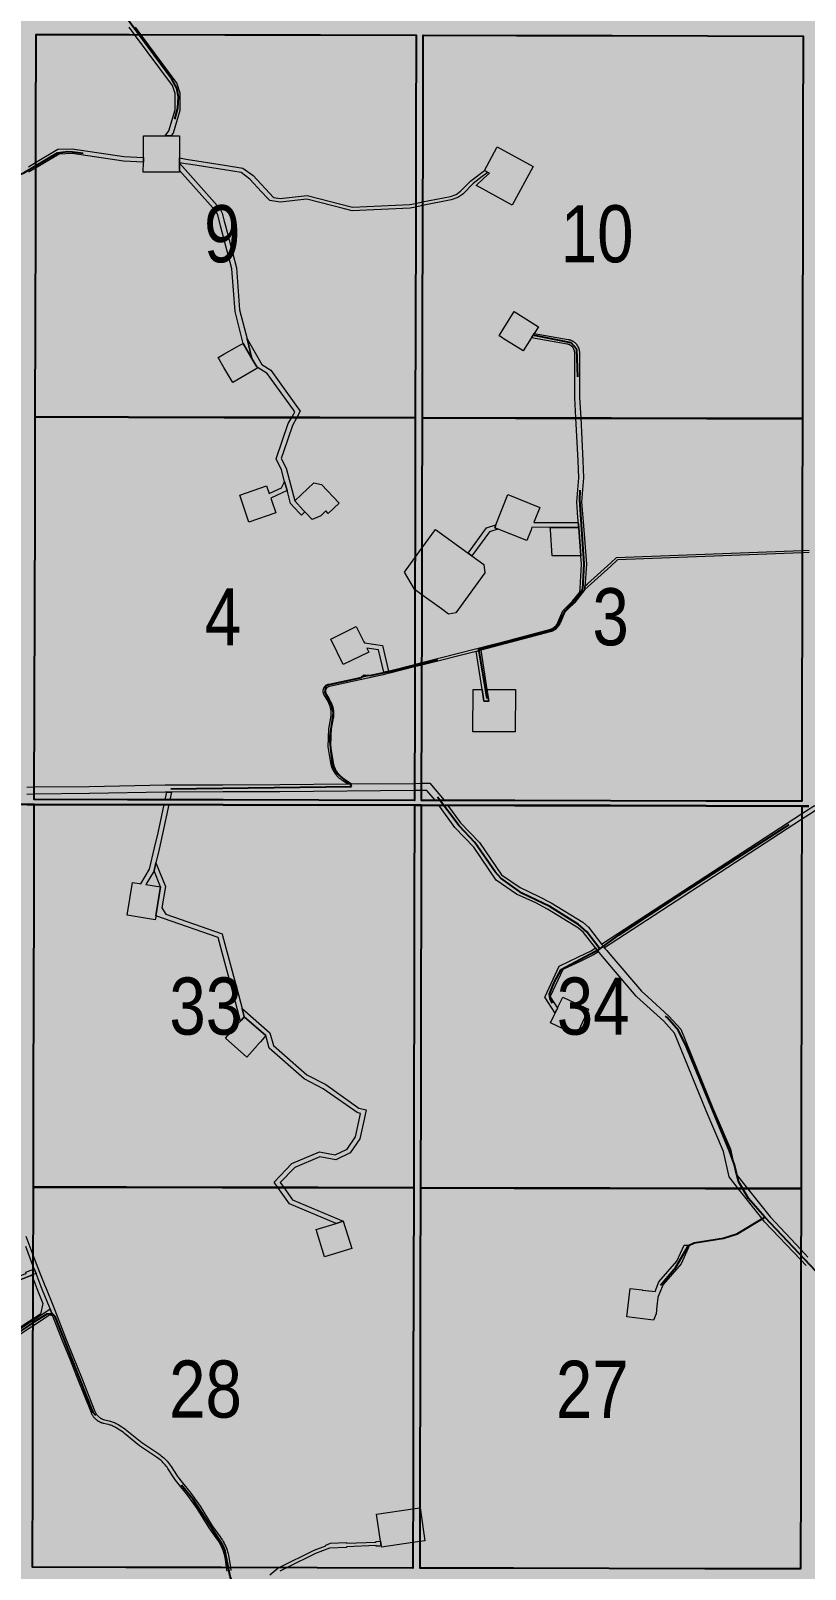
# Model space of a CAD drawing. Extents: x 351064 to 358960, y 6048061 to 6054858.
# Drawn here: x 352544 to 352652.5, y 6050649.5 to 6050865.1 of the extents above; entities that cross this region are included whole.
import ezdxf
from ezdxf.enums import TextEntityAlignment as Align

# ---------------------------------------------------------------- set-up
doc = ezdxf.new("R2010")
doc.units = 0
doc.header["$LTSCALE"] = 5
doc.linetypes.add('DASHED2', pattern=[9.525, 6.35, -3.175])
doc.layers.add('AS-ROUTEMAP', color=35, linetype='Continuous', lineweight=0)
doc.layers.add('RoadSeg', color=57, linetype='DASHED2')
doc.layers.add('Townships', color=57, linetype='Continuous')
doc.layers.add('ROUTE-MAP-BACKGROUND-H', color=7, linetype='Continuous', true_color=0xf0ebff)
doc.layers.add('Sections', color=7, linetype='Continuous', true_color=0xa75418)
doc.styles.add('120', font='ARIALN.TTF', dxfattribs={"height": 13})

msp = doc.modelspace()

# ---------------------------------------------------------------- hatches: boundary and pattern name
at = {"layer": 'ROUTE-MAP-BACKGROUND-H'}
h = msp.add_hatch(color=256, dxfattribs=at)
h.dxf.hatch_style = 1
h.paths.add_polyline_path([(352109.337, 6051083.716), (353736.796, 6051083.637), (353740.383, 6050432.833), (352105.91, 6050432.833)])

# ---------------------------------------------------------------- linework, layer by layer
at = {"layer": 'AS-ROUTEMAP', "flags": 128}
for points in [[(352558.605, 6050865.614), (352559.351, 6050864.607), (352564.433, 6050857.748), (352564.873, 6050856.436), (352564.883, 6050853.936), (352563.922, 6050850.783), (352563.624, 6050850.375), (352563.53, 6050850.376), (352563.53, 6050850.376), (352562.802, 6050850.376), (352563.317, 6050851.084), (352564.216, 6050854.034), (352564.207, 6050856.326), (352563.835, 6050857.436), (352558.524, 6050864.609), (352557.778, 6050865.616)], [(352543.645, 6050846.059), (352544.652, 6050846.658), (352547.76, 6050848.505), (352549.788, 6050848.567), (352549.788, 6050848.567), (352557.026, 6050847.519), (352559.752, 6050847.357), (352559.751, 6050847.157), (352559.75, 6050846.689), (352556.958, 6050846.856), (352549.75, 6050847.899), (352547.952, 6050847.844), (352544.65, 6050845.881), (352543.643, 6050845.283)], [(352653.077, 6050792.008), (352652.071, 6050791.969), (352626.222, 6050790.962), (352625.263, 6050790.096), (352621.613, 6050786.803), (352621.645, 6050787.276), (352622.001, 6050787.595), (352625.264, 6050790.548), (352626.083, 6050791.29), (352652.072, 6050792.303), (352653.077, 6050792.342)], [(352543.43, 6050759.128), (352544.435, 6050759.139), (352552.134, 6050759.223), (352562.801, 6050759.424), (352570.912, 6050759.453), (352578.889, 6050759.482), (352588.363, 6050759.566), (352588.946, 6050759.571), (352597.723, 6050759.648), (352598.728, 6050759.657), (352599.893, 6050759.667), (352601.914, 6050757.273), (352600.672, 6050757.275), (352599.505, 6050758.648), (352598.726, 6050758.641), (352597.721, 6050758.632), (352578.884, 6050758.466), (352570.909, 6050758.445), (352563.708, 6050758.425), (352563.024, 6050758.412), (352562.82, 6050758.408), (352552.183, 6050758.209), (352552.15, 6050758.209), (352544.433, 6050758.112), (352543.427, 6050758.099)], [(352652.65, 6050692.061), (352651.902, 6050692.851), (352646.828, 6050698.21), (352646.44, 6050698.703), (352643.142, 6050702.89), (352641.881, 6050704.492), (352641.066, 6050708.073), (352638.642, 6050713.734), (352634.201, 6050724.63), (352632.7, 6050726.315), (352628.936, 6050729.733), (352628.837, 6050729.824), (352625.156, 6050734.151), (352623.648, 6050735.924), (352623.539, 6050736.052), (352623.333, 6050736.315), (352623.124, 6050736.581), (352621.423, 6050738.751), (352620.752, 6050739.345), (352616.423, 6050742.015), (352614.759, 6050742.881), (352612.072, 6050744.137), (352609.202, 6050746.1), (352606.059, 6050750.698), (352603.428, 6050753.467), (352601.148, 6050756.604), (352601.992, 6050756.602), (352602.405, 6050756.601), (352604.21, 6050754.119), (352606.851, 6050751.338), (352609.933, 6050746.83), (352612.561, 6050745.031), (352615.19, 6050743.805), (352616.904, 6050742.914), (352621.337, 6050740.182), (352622.141, 6050739.472), (352623.974, 6050737.13), (352624.18, 6050736.867), (352624.387, 6050736.604), (352624.49, 6050736.472), (352624.708, 6050736.217), (352625.159, 6050735.69), (352629.576, 6050730.525), (352630.451, 6050729.73), (352633.423, 6050727.031), (352635.075, 6050725.175), (352639.579, 6050714.126), (352642.036, 6050708.389), (352642.821, 6050704.94), (352644.437, 6050702.887), (352647.598, 6050698.875), (352651.904, 6050694.326), (352652.908, 6050693.265)], [(352571.498, 6050649.258), (352571.426, 6050649.752), (352571.263, 6050650.858), (352571.223, 6050651.095), (352571.175, 6050651.33), (352571.118, 6050651.564), (352571.053, 6050651.795), (352570.98, 6050652.024), (352570.898, 6050652.25), (352570.808, 6050652.473), (352570.709, 6050652.692), (352570.677, 6050652.758), (352570.603, 6050652.908), (352570.489, 6050653.12), (352570.368, 6050653.327), (352570.102, 6050653.728), (352568.963, 6050655.316), (352567.273, 6050658.032), (352565.998, 6050659.851), (352564.447, 6050661.757), (352564.276, 6050661.974), (352563.959, 6050662.427), (352563.181, 6050663.63), (352563.066, 6050663.801), (352562.945, 6050663.968), (352562.817, 6050664.13), (352562.684, 6050664.287), (352562.545, 6050664.439), (352562.401, 6050664.585), (352562.251, 6050664.727), (352562.096, 6050664.862), (352561.936, 6050664.992), (352561.603, 6050665.234), (352559.23, 6050666.822), (352557.112, 6050668.547), (352556.906, 6050668.707), (352556.473, 6050669), (352555.929, 6050669.334), (352555.814, 6050669.402), (352555.698, 6050669.465), (352555.578, 6050669.524), (352555.457, 6050669.579), (352555.334, 6050669.63), (352555.209, 6050669.676), (352555.083, 6050669.718), (352554.848, 6050669.782), (352554.826, 6050669.788), (352554.181, 6050669.939), (352554.12, 6050669.954), (352554.097, 6050669.96), (352554.06, 6050669.971), (352554.013, 6050669.985), (352553.99, 6050669.992), (352553.931, 6050670.012), (352553.912, 6050670.019), (352553.849, 6050670.042), (352553.807, 6050670.059), (352553.769, 6050670.075), (352553.739, 6050670.088), (352553.69, 6050670.111), (352553.613, 6050670.149), (352553.536, 6050670.191), (352553.462, 6050670.235), (352553.388, 6050670.282), (352553.317, 6050670.331), (352553.247, 6050670.383), (352553.18, 6050670.437), (352553.114, 6050670.494), (352553.05, 6050670.553), (352552.989, 6050670.614), (352552.929, 6050670.677), (352552.872, 6050670.743), (352552.818, 6050670.81), (352552.766, 6050670.879), (352552.716, 6050670.95), (352552.669, 6050671.023), (352552.624, 6050671.098), (352552.582, 6050671.174), (352552.543, 6050671.251), (352552.474, 6050671.41), (352550.542, 6050676.274), (352549.438, 6050679.054), (352548.44, 6050681.504), (352546.991, 6050685.204), (352546.688, 6050685.992), (352546.626, 6050686.152), (352546.589, 6050686.247), (352545.634, 6050688.637), (352545.449, 6050689.101), (352544.704, 6050690.965), (352544.466, 6050691.588), (352544.275, 6050692.092), (352543.275, 6050694.717)], [(352543.279, 6050696.207), (352544.278, 6050693.582), (352545.201, 6050691.158), (352545.946, 6050689.294), (352546.131, 6050688.83), (352547.087, 6050686.439), (352548.936, 6050681.702), (352549.933, 6050679.253), (352551.116, 6050676.273), (352552.969, 6050671.607), (352552.995, 6050671.545), (352553.024, 6050671.483), (352553.054, 6050671.423), (352553.087, 6050671.363), (352553.122, 6050671.305), (352553.159, 6050671.248), (352553.197, 6050671.193), (352553.238, 6050671.138), (352553.281, 6050671.086), (352553.325, 6050671.035), (352553.372, 6050670.985), (352553.42, 6050670.938), (352553.469, 6050670.891), (352553.521, 6050670.847), (352553.574, 6050670.805), (352553.628, 6050670.764), (352553.684, 6050670.726), (352553.741, 6050670.689), (352553.799, 6050670.655), (352553.859, 6050670.623), (352553.919, 6050670.592), (352553.981, 6050670.564), (352554.044, 6050670.539), (352554.107, 6050670.515), (352554.172, 6050670.494), (352554.302, 6050670.458), (352554.948, 6050670.307), (352555.095, 6050670.27), (352555.241, 6050670.227), (352555.386, 6050670.18), (352555.528, 6050670.127), (352555.669, 6050670.069), (352555.807, 6050670.006), (352555.944, 6050669.938), (352556.208, 6050669.789), (352556.752, 6050669.455), (352556.992, 6050669.3), (352557.106, 6050669.215), (352557.449, 6050668.96), (352559.547, 6050667.251), (352561.899, 6050665.677), (352562.085, 6050665.548), (352562.265, 6050665.412), (352562.44, 6050665.27), (352562.61, 6050665.121), (352562.774, 6050664.967), (352562.932, 6050664.806), (352563.085, 6050664.639), (352563.231, 6050664.467), (352563.37, 6050664.29), (352563.629, 6050663.92), (352564.407, 6050662.717), (352564.551, 6050662.504), (352564.628, 6050662.401), (352564.861, 6050662.093), (352566.424, 6050660.173), (352567.718, 6050658.326), (352569.406, 6050655.613), (352570.536, 6050654.038), (352570.679, 6050653.824), (352570.823, 6050653.605), (352570.954, 6050653.381), (352571.078, 6050653.152), (352571.192, 6050652.919), (352571.298, 6050652.682), (352571.396, 6050652.441), (352571.484, 6050652.197), (352571.564, 6050651.949), (352571.634, 6050651.699), (352571.696, 6050651.447), (352571.79, 6050650.936), (352571.965, 6050649.751), (352572.026, 6050649.336)], [(352577.467, 6050648.733), (352578.598, 6050649.644), (352578.782, 6050649.736), (352583.692, 6050652.183), (352585.343, 6050652.809), (352585.314, 6050652.887), (352585.987, 6050653.142), (352588.205, 6050653.234), (352588.209, 6050653.151), (352592.363, 6050653.322), (352592.36, 6050653.406), (352592.992, 6050653.432), (352592.992, 6050653.432), (352593.087, 6050652.769), (352592.907, 6050652.761), (352592.387, 6050652.74), (352592.384, 6050652.823), (352588.229, 6050652.651), (352588.233, 6050652.568), (352585.859, 6050652.47), (352583.893, 6050651.725), (352579.897, 6050649.733), (352578.869, 6050649.221)]]:
    msp.add_lwpolyline(points, dxfattribs=at)
for points in [[(352564.813, 6050845.549), (352564.812, 6050845.304), (352559.747, 6050845.318), (352559.75, 6050846.689), (352559.751, 6050847.157), (352559.752, 6050847.357), (352559.752, 6050847.659), (352559.753, 6050847.85), (352559.753, 6050847.926), (352559.758, 6050850.383), (352562.802, 6050850.376), (352563.53, 6050850.376), (352563.624, 6050850.375), (352563.83, 6050850.376), (352563.906, 6050850.375), (352564.572, 6050850.373), (352564.586, 6050850.373), (352564.823, 6050850.372), (352564.818, 6050847.839), (352564.817, 6050847.483), (352564.817, 6050847.289), (352564.816, 6050846.916), (352564.816, 6050846.808), (352564.815, 6050846.65), (352564.815, 6050846.615), (352564.815, 6050846.55), (352564.815, 6050846.416), (352564.814, 6050846.195), (352564.814, 6050846.149), (352564.814, 6050845.945), (352564.814, 6050845.799), (352564.813, 6050845.695), (352564.813, 6050845.549)], [(352614.402, 6050846.12), (352611.466, 6050840.7), (352606.856, 6050843.198), (352606.389, 6050843.451), (352607.497, 6050844.443), (352608.287, 6050845.151), (352608.051, 6050845.279), (352607.976, 6050845.32), (352607.568, 6050845.54), (352609.316, 6050848.763), (352609.363, 6050848.85), (352614.402, 6050846.12)], [(352574.285, 6050821.937), (352574.977, 6050819.198), (352573.745, 6050821.313), (352572.887, 6050824.651), (352572.598, 6050825.775), (352572.153, 6050831.773), (352571.087, 6050835.843), (352570.583, 6050837.772), (352570.179, 6050839.316), (352569.911, 6050839.816), (352564.813, 6050845.549), (352564.813, 6050845.695), (352564.814, 6050845.799), (352564.814, 6050845.945), (352564.814, 6050846.149), (352564.814, 6050846.195), (352564.815, 6050846.416), (352564.815, 6050846.55), (352565.23, 6050846.084), (352570.462, 6050840.2), (352570.804, 6050839.56), (352571.094, 6050838.452), (352571.272, 6050837.771), (352572.813, 6050831.884), (352573.249, 6050826.003), (352574.285, 6050821.937)], [(352577.99, 6050841.756), (352578.944, 6050841.604), (352582.705, 6050842.026), (352589.065, 6050840.381), (352597.106, 6050840.763), (352597.895, 6050840.924), (352598.901, 6050841.127), (352602.781, 6050841.914), (352603.582, 6050842.194), (352604.223, 6050842.63), (352605.633, 6050844.074), (352607.568, 6050845.54), (352607.976, 6050845.32), (352608.051, 6050845.279), (352607.26, 6050844.679), (352605.965, 6050843.698), (352604.569, 6050842.269), (352604.545, 6050842.246), (352604.532, 6050842.235), (352603.809, 6050841.743), (352602.914, 6050841.43), (352598.9, 6050840.617), (352597.894, 6050840.413), (352597.167, 6050840.266), (352589.013, 6050839.878), (352587.926, 6050840.159), (352582.669, 6050841.519), (352578.932, 6050841.1), (352577.475, 6050841.333), (352577.209, 6050841.617), (352576.325, 6050842.567), (352574.686, 6050844.326), (352573.449, 6050845.25), (352571.11, 6050845.619), (352566.413, 6050846.362), (352565.656, 6050846.482), (352564.815, 6050846.615), (352564.815, 6050846.65), (352564.816, 6050846.808), (352564.816, 6050846.916), (352564.817, 6050847.204), (352564.817, 6050847.289), (352565.741, 6050847.143), (352571.112, 6050846.294), (352573.716, 6050845.882), (352575.133, 6050844.824), (352577.99, 6050841.756)], [(352614.102, 6050822.018), (352612.996, 6050820.251), (352610.207, 6050821.996), (352610.074, 6050822.08), (352609.632, 6050822.356), (352609.606, 6050822.373), (352609.672, 6050822.479), (352611.728, 6050825.762), (352615.117, 6050823.641), (352614.532, 6050822.705), (352614.282, 6050822.305), (352614.15, 6050822.095), (352614.102, 6050822.018)], [(352582.393, 6050797.708), (352581.908, 6050797.251), (352581.612, 6050797.565), (352580.367, 6050798.889), (352579.98, 6050800.347), (352579.893, 6050800.673), (352579.548, 6050801.971), (352579.121, 6050803.582), (352578.359, 6050805.11), (352580.053, 6050810.098), (352580.543, 6050810.94), (352580.83, 6050811.433), (352580.996, 6050811.702), (352580.774, 6050812.009), (352577.121, 6050817.07), (352575.682, 6050817.987), (352575.67, 6050818.007), (352574.977, 6050819.198), (352574.285, 6050821.937), (352576.369, 6050818.356), (352577.612, 6050817.577), (352581.135, 6050812.666), (352581.748, 6050811.822), (352581.266, 6050810.938), (352580.654, 6050809.818), (352579.401, 6050806.111), (352579.08, 6050805.16), (352579.747, 6050803.819), (352580.968, 6050799.223), (352582.17, 6050797.944), (352582.393, 6050797.708)], [(352588.946, 6050759.571), (352588.363, 6050759.566), (352587.563, 6050760.113), (352587.459, 6050760.187), (352587.357, 6050760.265), (352587.258, 6050760.346), (352587.163, 6050760.431), (352587.07, 6050760.519), (352586.98, 6050760.61), (352586.893, 6050760.704), (352586.81, 6050760.801), (352586.731, 6050760.901), (352586.655, 6050761.004), (352586.582, 6050761.109), (352586.513, 6050761.217), (352586.448, 6050761.327), (352586.387, 6050761.439), (352586.33, 6050761.554), (352586.277, 6050761.67), (352586.228, 6050761.788), (352586.183, 6050761.908), (352586.143, 6050762.029), (352586.106, 6050762.152), (352586.074, 6050762.275), (352586.023, 6050762.526), (352585.649, 6050764.769), (352585.756, 6050767.309), (352586.033, 6050768.822), (352586.052, 6050768.938), (352586.067, 6050769.054), (352586.078, 6050769.171), (352586.084, 6050769.288), (352586.086, 6050769.405), (352586.084, 6050769.522), (352586.078, 6050769.639), (352586.067, 6050769.756), (352586.053, 6050769.872), (352586.034, 6050769.988), (352586.01, 6050770.102), (352585.983, 6050770.216), (352585.952, 6050770.329), (352585.917, 6050770.441), (352585.877, 6050770.551), (352585.834, 6050770.66), (352585.735, 6050770.873), (352585.501, 6050771.335), (352585.083, 6050772.076), (352585.066, 6050772.108), (352585.05, 6050772.14), (352585.036, 6050772.172), (352585.023, 6050772.205), (352585.011, 6050772.239), (352585, 6050772.273), (352584.99, 6050772.307), (352584.981, 6050772.342), (352584.974, 6050772.377), (352584.968, 6050772.412), (352584.963, 6050772.447), (352584.96, 6050772.482), (352584.957, 6050772.518), (352584.956, 6050772.553), (352584.957, 6050772.589), (352584.958, 6050772.625), (352584.961, 6050772.66), (352584.965, 6050772.696), (352584.97, 6050772.731), (352584.976, 6050772.766), (352584.984, 6050772.801), (352584.993, 6050772.835), (352585.003, 6050772.869), (352585.013, 6050772.9), (352585.026, 6050772.936), (352585.04, 6050772.969), (352585.055, 6050773.002), (352585.071, 6050773.034), (352585.087, 6050773.065), (352585.106, 6050773.096), (352585.125, 6050773.126), (352585.145, 6050773.155), (352585.166, 6050773.184), (352585.188, 6050773.212), (352585.21, 6050773.237), (352585.236, 6050773.265), (352585.257, 6050773.286), (352585.285, 6050773.313), (352585.311, 6050773.337), (352585.339, 6050773.36), (352585.367, 6050773.381), (352585.397, 6050773.402), (352585.426, 6050773.422), (352585.457, 6050773.44), (352585.488, 6050773.458), (352585.52, 6050773.474), (352585.552, 6050773.49), (352585.585, 6050773.504), (352585.618, 6050773.517), (352585.652, 6050773.529), (352585.686, 6050773.539), (352585.756, 6050773.557), (352593.305, 6050775.19), (352593.445, 6050775.225), (352593.923, 6050775.345), (352594.094, 6050775.389), (352594.246, 6050775.427), (352597.758, 6050776.321), (352598.764, 6050776.577), (352611.246, 6050779.755), (352616.693, 6050781.198), (352616.752, 6050781.215), (352616.81, 6050781.234), (352616.868, 6050781.255), (352616.925, 6050781.278), (352616.982, 6050781.303), (352617.037, 6050781.33), (352617.091, 6050781.358), (352617.145, 6050781.389), (352617.197, 6050781.422), (352617.248, 6050781.456), (352617.298, 6050781.492), (352617.346, 6050781.53), (352617.394, 6050781.569), (352617.439, 6050781.61), (352617.484, 6050781.653), (352617.527, 6050781.697), (352617.568, 6050781.743), (352617.607, 6050781.79), (352617.645, 6050781.839), (352617.682, 6050781.888), (352617.716, 6050781.939), (352617.749, 6050781.991), (352617.78, 6050782.045), (352617.808, 6050782.099), (352617.861, 6050782.211), (352618.548, 6050783.829), (352618.769, 6050784.047), (352619.915, 6050785.179), (352620.923, 6050786.463), (352620.959, 6050787.005), (352621.186, 6050790.382), (352621.083, 6050791.529), (352620.771, 6050795.516), (352620.719, 6050796.182), (352620.707, 6050796.352), (352620.694, 6050796.518), (352620.67, 6050796.852), (352620.504, 6050799.1), (352620.796, 6050802.473), (352620.688, 6050804.84), (352620.383, 6050810.854), (352620.239, 6050813.687), (352620.212, 6050819.983), (352620.211, 6050820.028), (352620.208, 6050820.072), (352620.204, 6050820.117), (352620.198, 6050820.162), (352620.191, 6050820.206), (352620.182, 6050820.25), (352620.171, 6050820.293), (352620.159, 6050820.337), (352620.146, 6050820.379), (352620.131, 6050820.421), (352620.114, 6050820.463), (352620.096, 6050820.504), (352620.076, 6050820.545), (352620.055, 6050820.584), (352620.033, 6050820.623), (352620.009, 6050820.661), (352619.984, 6050820.698), (352619.958, 6050820.735), (352619.93, 6050820.77), (352619.901, 6050820.804), (352619.871, 6050820.837), (352619.84, 6050820.869), (352619.807, 6050820.9), (352619.774, 6050820.93), (352619.739, 6050820.959), (352619.704, 6050820.986), (352619.667, 6050821.012), (352619.63, 6050821.037), (352619.592, 6050821.06), (352619.553, 6050821.082), (352619.513, 6050821.103), (352619.472, 6050821.122), (352619.431, 6050821.14), (352619.389, 6050821.156), (352619.347, 6050821.171), (352619.304, 6050821.184), (352619.261, 6050821.196), (352619.173, 6050821.214), (352614.15, 6050822.095), (352614.282, 6050822.305), (352614.532, 6050822.705), (352619.288, 6050821.871), (352619.355, 6050821.858), (352619.422, 6050821.842), (352619.489, 6050821.824), (352619.554, 6050821.804), (352619.619, 6050821.782), (352619.683, 6050821.757), (352619.746, 6050821.73), (352619.808, 6050821.7), (352619.869, 6050821.669), (352619.929, 6050821.635), (352619.988, 6050821.599), (352620.045, 6050821.562), (352620.101, 6050821.522), (352620.155, 6050821.48), (352620.208, 6050821.436), (352620.259, 6050821.39), (352620.309, 6050821.343), (352620.357, 6050821.294), (352620.403, 6050821.243), (352620.447, 6050821.19), (352620.49, 6050821.136), (352620.53, 6050821.081), (352620.568, 6050821.024), (352620.605, 6050820.966), (352620.639, 6050820.906), (352620.671, 6050820.846), (352620.701, 6050820.784), (352620.729, 6050820.721), (352620.754, 6050820.657), (352620.777, 6050820.593), (352620.798, 6050820.527), (352620.816, 6050820.461), (352620.833, 6050820.394), (352620.846, 6050820.327), (352620.857, 6050820.259), (352620.866, 6050820.191), (352620.873, 6050820.123), (352620.878, 6050819.986), (352620.905, 6050813.706), (352621.05, 6050810.853), (352621.354, 6050804.872), (352621.464, 6050802.458), (352621.173, 6050799.096), (352621.349, 6050796.85), (352621.388, 6050796.35), (352621.854, 6050790.386), (352621.677, 6050787.752), (352621.645, 6050787.276), (352621.613, 6050786.803), (352620.164, 6050784.957), (352619.242, 6050784.046), (352618.83, 6050783.638), (352618.167, 6050782.08), (352618.137, 6050782.013), (352618.105, 6050781.947), (352618.071, 6050781.883), (352618.034, 6050781.82), (352617.995, 6050781.757), (352617.954, 6050781.697), (352617.911, 6050781.638), (352617.866, 6050781.58), (352617.819, 6050781.524), (352617.77, 6050781.47), (352617.719, 6050781.417), (352617.666, 6050781.366), (352617.612, 6050781.317), (352617.556, 6050781.27), (352617.498, 6050781.225), (352617.439, 6050781.183), (352617.378, 6050781.142), (352617.316, 6050781.103), (352617.252, 6050781.067), (352617.188, 6050781.032), (352617.122, 6050781), (352617.055, 6050780.971), (352616.987, 6050780.944), (352616.918, 6050780.919), (352616.778, 6050780.876), (352611.33, 6050779.432), (352607.042, 6050778.312), (352606.555, 6050778.189), (352606.392, 6050778.148), (352598.763, 6050776.223), (352597.757, 6050775.969), (352594.32, 6050775.102), (352593.997, 6050775.02), (352593.381, 6050774.865), (352585.826, 6050773.231), (352585.803, 6050773.226), (352585.779, 6050773.219), (352585.756, 6050773.212), (352585.734, 6050773.205), (352585.711, 6050773.196), (352585.689, 6050773.187), (352585.667, 6050773.176), (352585.646, 6050773.166), (352585.625, 6050773.154), (352585.604, 6050773.141), (352585.584, 6050773.128), (352585.564, 6050773.115), (352585.545, 6050773.1), (352585.526, 6050773.085), (352585.508, 6050773.069), (352585.491, 6050773.053), (352585.474, 6050773.036), (352585.457, 6050773.018), (352585.442, 6050773), (352585.427, 6050772.981), (352585.412, 6050772.962), (352585.399, 6050772.942), (352585.383, 6050772.918), (352585.373, 6050772.901), (352585.362, 6050772.88), (352585.351, 6050772.859), (352585.341, 6050772.837), (352585.331, 6050772.814), (352585.323, 6050772.792), (352585.315, 6050772.769), (352585.308, 6050772.746), (352585.302, 6050772.723), (352585.297, 6050772.699), (352585.293, 6050772.676), (352585.289, 6050772.652), (352585.286, 6050772.628), (352585.284, 6050772.604), (352585.283, 6050772.58), (352585.283, 6050772.556), (352585.284, 6050772.532), (352585.285, 6050772.508), (352585.287, 6050772.484), (352585.29, 6050772.46), (352585.294, 6050772.436), (352585.299, 6050772.413), (352585.305, 6050772.39), (352585.311, 6050772.366), (352585.319, 6050772.343), (352585.327, 6050772.321), (352585.335, 6050772.3), (352585.345, 6050772.276), (352585.367, 6050772.233), (352585.438, 6050772.11), (352585.796, 6050771.491), (352585.865, 6050771.354), (352585.897, 6050771.291), (352586.033, 6050771.024), (352586.046, 6050770.995), (352586.06, 6050770.967), (352586.073, 6050770.939), (352586.087, 6050770.909), (352586.099, 6050770.883), (352586.112, 6050770.855), (352586.124, 6050770.827), (352586.14, 6050770.791), (352586.149, 6050770.77), (352586.16, 6050770.741), (352586.172, 6050770.712), (352586.183, 6050770.683), (352586.19, 6050770.665), (352586.205, 6050770.625), (352586.215, 6050770.596), (352586.225, 6050770.567), (352586.233, 6050770.545), (352586.245, 6050770.508), (352586.254, 6050770.478), (352586.264, 6050770.449), (352586.272, 6050770.423), (352586.281, 6050770.389), (352586.289, 6050770.359), (352586.298, 6050770.329), (352586.306, 6050770.3), (352586.313, 6050770.269), (352586.32, 6050770.239), (352586.328, 6050770.209), (352586.336, 6050770.175), (352586.341, 6050770.149), (352586.347, 6050770.118), (352586.353, 6050770.088), (352586.361, 6050770.05), (352586.365, 6050770.027), (352586.37, 6050769.996), (352586.375, 6050769.966), (352586.382, 6050769.924), (352586.384, 6050769.904), (352586.388, 6050769.874), (352586.392, 6050769.843), (352586.396, 6050769.812), (352586.399, 6050769.789), (352586.402, 6050769.75), (352586.405, 6050769.72), (352586.408, 6050769.689), (352586.41, 6050769.662), (352586.412, 6050769.627), (352586.414, 6050769.596), (352586.415, 6050769.565), (352586.417, 6050769.534), (352586.418, 6050769.503), (352586.418, 6050769.472), (352586.419, 6050769.441), (352586.419, 6050769.406), (352586.419, 6050769.379), (352586.418, 6050769.348), (352586.418, 6050769.317), (352586.417, 6050769.278), (352586.416, 6050769.255), (352586.414, 6050769.224), (352586.413, 6050769.193), (352586.411, 6050769.162), (352586.41, 6050769.143), (352586.406, 6050769.1), (352586.403, 6050769.069), (352586.4, 6050769.039), (352586.398, 6050769.015), (352586.393, 6050768.977), (352586.389, 6050768.947), (352586.384, 6050768.916), (352586.38, 6050768.888), (352586.375, 6050768.855), (352586.371, 6050768.824), (352586.366, 6050768.793), (352586.361, 6050768.762), (352586.088, 6050767.271), (352586.05, 6050766.357), (352585.983, 6050764.79), (352586.352, 6050762.581), (352586.373, 6050762.466), (352586.398, 6050762.353), (352586.427, 6050762.241), (352586.46, 6050762.129), (352586.497, 6050762.019), (352586.538, 6050761.91), (352586.583, 6050761.803), (352586.631, 6050761.697), (352586.683, 6050761.593), (352586.738, 6050761.491), (352586.797, 6050761.391), (352586.86, 6050761.293), (352586.926, 6050761.197), (352586.995, 6050761.104), (352587.067, 6050761.013), (352587.143, 6050760.925), (352587.221, 6050760.839), (352587.303, 6050760.757), (352587.387, 6050760.677), (352587.474, 6050760.6), (352587.564, 6050760.526), (352587.751, 6050760.388), (352588.946, 6050759.571)], [(352575.663, 6050817.802), (352572.302, 6050815.844), (352571.046, 6050817.951), (352570.234, 6050819.314), (352571.05, 6050819.779), (352572.857, 6050820.817), (352573.178, 6050820.991), (352573.745, 6050821.313), (352574.977, 6050819.198), (352575.67, 6050818.008), (352575.682, 6050817.987), (352575.758, 6050817.857), (352575.663, 6050817.802)], [(352579.278, 6050800.393), (352577.618, 6050799.635), (352577.727, 6050799.319), (352578.33, 6050797.559), (352574.548, 6050796.262), (352573.251, 6050800.044), (352577.033, 6050801.341), (352577.401, 6050800.269), (352579.11, 6050801.049), (352579.437, 6050801.738), (352579.548, 6050801.971), (352579.893, 6050800.673), (352579.739, 6050800.603), (352579.278, 6050800.393)], [(352587.205, 6050798.916), (352585.677, 6050797.476), (352585.334, 6050797.84), (352584.613, 6050797.161), (352583.404, 6050796.637), (352582.517, 6050797.576), (352582.393, 6050797.708), (352582.17, 6050797.944), (352580.968, 6050799.223), (352583.666, 6050801.765), (352584.726, 6050801.547), (352587.205, 6050798.916)], [(352620.719, 6050796.182), (352620.771, 6050795.516), (352617.055, 6050795.524), (352616.91, 6050795.525), (352616.772, 6050795.525), (352614.222, 6050795.531), (352614.093, 6050795.198), (352613.498, 6050793.667), (352608.995, 6050795.463), (352609.163, 6050795.882), (352610.85, 6050800.106), (352615.334, 6050798.314), (352614.548, 6050796.366), (352614.482, 6050796.199), (352620.385, 6050796.183), (352620.719, 6050796.182)], [(352608.995, 6050795.463), (352609.459, 6050795.278), (352608.254, 6050794.889), (352605.812, 6050791.515), (352605.272, 6050791.906), (352607.842, 6050795.456), (352609.163, 6050795.882), (352608.995, 6050795.463)], [(352603.56, 6050783.546), (352602.508, 6050783.378), (352601.532, 6050784.084), (352598.784, 6050786.074), (352597.838, 6050786.759), (352597.78, 6050786.854), (352596.345, 6050789.237), (352597.79, 6050791.233), (352598.798, 6050792.625), (352600.684, 6050795.229), (352605.272, 6050791.906), (352605.812, 6050791.515), (352607.458, 6050790.323), (352607.606, 6050789.132), (352603.946, 6050784.079), (352603.56, 6050783.546)], [(352620.771, 6050795.516), (352621.083, 6050791.529), (352617.075, 6050791.537), (352616.798, 6050795.192), (352616.772, 6050795.525), (352616.91, 6050795.525), (352617.055, 6050795.524), (352620.771, 6050795.516)], [(352593.268, 6050778.982), (352594.094, 6050775.389), (352593.923, 6050775.345), (352593.445, 6050775.225), (352592.722, 6050778.383), (352591.08, 6050778.602), (352591.356, 6050778.038), (352587.763, 6050776.282), (352586.007, 6050779.875), (352589.6, 6050781.631), (352590.64, 6050779.5), (352590.728, 6050779.322), (352593.268, 6050778.982)], [(352607.665, 6050771.152), (352607.49, 6050771.152), (352607.237, 6050772.797), (352606.414, 6050778.153), (352606.555, 6050778.189), (352607.042, 6050778.312), (352607.063, 6050778.317), (352607.912, 6050772.796), (352608.165, 6050771.152), (352607.665, 6050771.152)], [(352607.237, 6050772.797), (352607.49, 6050771.152), (352607.665, 6050771.152), (352608.165, 6050771.152), (352607.912, 6050772.795), (352611.893, 6050772.787), (352611.88, 6050766.856), (352607.314, 6050766.865), (352606.754, 6050766.867), (352605.948, 6050766.868), (352605.961, 6050772.8), (352607.063, 6050772.797), (352607.237, 6050772.797)], [(352563.48, 6050757.355), (352563.14, 6050757.356), (352562.799, 6050757.356), (352562.981, 6050758.213), (352563.024, 6050758.412), (352563.708, 6050758.425), (352563.48, 6050757.355)], [(352561.256, 6050747.382), (352560.084, 6050745.461), (352562.162, 6050745.124), (352561.55, 6050741.35), (352561.509, 6050741.101), (352561.479, 6050740.935), (352561.414, 6050740.518), (352559.441, 6050740.839), (352557.467, 6050741.159), (352558.215, 6050745.765), (352559.194, 6050745.602), (352559.374, 6050745.577), (352560.629, 6050747.635), (352561.294, 6050750.592), (352561.807, 6050752.714), (352562.655, 6050756.686), (352562.996, 6050756.686), (352563.337, 6050756.685), (352562.457, 6050752.566), (352561.944, 6050750.44), (352561.513, 6050748.529), (352561.256, 6050747.382)], [(352625.161, 6050737.108), (352624.387, 6050736.604), (352624.18, 6050736.867), (352623.974, 6050737.13), (352625.163, 6050737.904), (352652.006, 6050755.379), (352653.013, 6050756.034), (352653.715, 6050756.491), (352654.324, 6050756.49), (352654.932, 6050756.488), (352653.012, 6050755.238), (352652.005, 6050754.583), (352625.161, 6050737.108)], [(352573.496, 6050726.478), (352573.362, 6050726.325), (352572.425, 6050729.854), (352570.859, 6050735.748), (352570.243, 6050738.065), (352561.509, 6050741.101), (352561.55, 6050741.35), (352562.162, 6050745.124), (352561.256, 6050747.382), (352561.513, 6050748.529), (352562.85, 6050745.2), (352562.364, 6050742.204), (352562.886, 6050741.328), (352570.796, 6050738.579), (352570.864, 6050738.323), (352573.115, 6050729.853), (352573.585, 6050728.083), (352573.891, 6050726.93), (352573.496, 6050726.478)], [(352617.506, 6050727.522), (352617.469, 6050727.442), (352616.02, 6050729.683), (352616.057, 6050729.761), (352618.053, 6050734.037), (352620.759, 6050735.313), (352622.507, 6050736.175), (352623.124, 6050736.581), (352623.333, 6050736.315), (352623.539, 6050736.052), (352622.838, 6050735.595), (352621.049, 6050734.713), (352618.555, 6050733.537), (352616.792, 6050729.759), (352616.78, 6050729.735), (352617.803, 6050728.153), (352617.779, 6050728.103), (352617.685, 6050727.902), (352617.678, 6050727.887), (352617.567, 6050727.65), (352617.506, 6050727.522)], [(352622.148, 6050727.997), (352620.448, 6050724.376), (352616.828, 6050726.076), (352617.335, 6050727.157), (352617.469, 6050727.442), (352617.506, 6050727.522), (352617.567, 6050727.65), (352617.678, 6050727.887), (352617.685, 6050727.902), (352617.779, 6050728.103), (352617.803, 6050728.153), (352617.898, 6050728.355), (352618.528, 6050729.697), (352620.338, 6050728.846), (352622.148, 6050727.997)], [(352575.736, 6050722.965), (352574.27, 6050721.287), (352571.259, 6050723.919), (352571.924, 6050724.681), (352572.128, 6050724.913), (352572.299, 6050725.109), (352572.488, 6050725.325), (352573.228, 6050726.172), (352573.362, 6050726.325), (352573.496, 6050726.478), (352573.891, 6050726.93), (352576.902, 6050724.298), (352576.148, 6050723.436), (352576.068, 6050723.344), (352575.817, 6050723.057), (352575.736, 6050722.965)], [(352588.749, 6050707.861), (352586.722, 6050706.896), (352584.503, 6050707.312), (352580.963, 6050705.822), (352578.944, 6050703.7), (352579.419, 6050703.026), (352580.657, 6050701.269), (352587.775, 6050698.289), (352586.782, 6050697.982), (352580.223, 6050700.728), (352578.603, 6050703.027), (352578.084, 6050703.764), (352580.576, 6050706.382), (352584.429, 6050708.004), (352586.632, 6050707.591), (352588.301, 6050708.386), (352589.486, 6050710.108), (352590.102, 6050712.899), (352590.207, 6050713.387), (352589.698, 6050713.5), (352584.965, 6050716.853), (352582.286, 6050718.259), (352577.38, 6050722.531), (352576.902, 6050724.298), (352573.891, 6050726.93), (352573.585, 6050728.083), (352577.493, 6050724.667), (352577.971, 6050722.9), (352582.664, 6050718.813), (352585.314, 6050717.423), (352589.973, 6050714.122), (352591.005, 6050713.894), (352590.861, 6050713.243), (352590.753, 6050712.755), (352590.109, 6050709.837), (352588.749, 6050707.861)], [(352586.782, 6050697.982), (352587.775, 6050698.289), (352588.957, 6050694.469), (352585.137, 6050693.287), (352583.955, 6050697.106), (352586.782, 6050697.982)], [(352632.594, 6050689.419), (352632.096, 6050688.207), (352631.9, 6050687.728), (352631.886, 6050687.608), (352631.744, 6050686.389), (352631.619, 6050685.306), (352631.243, 6050684.43), (352628.257, 6050684.78), (352627.543, 6050684.863), (352628.002, 6050688.836), (352629.662, 6050688.644), (352629.682, 6050688.641), (352630.162, 6050688.586), (352630.181, 6050688.583), (352631.469, 6050688.434), (352632.019, 6050689.774), (352634.546, 6050692.676), (352635.542, 6050694.911), (352636.196, 6050694.931), (352636.281, 6050694.934), (352635.114, 6050692.314), (352632.594, 6050689.419)], [(352543.25, 6050683.894), (352542.058, 6050683.105), (352539.78, 6050689.009), (352541.332, 6050689.613), (352543.265, 6050690.401), (352543.523, 6050690.506), (352544.114, 6050690.735), (352544.27, 6050690.327), (352544.834, 6050688.862), (352545.013, 6050688.396), (352545.639, 6050686.768), (352545.319, 6050685.263), (352544.257, 6050684.56), (352543.25, 6050683.894)], [(352543.265, 6050690.401), (352541.332, 6050689.613), (352541.187, 6050689.985), (352541.151, 6050690.078), (352543.266, 6050690.941), (352543.342, 6050690.972), (352543.282, 6050691.127), (352543.874, 6050691.357), (352544.185, 6050691.478), (352544.273, 6050691.513), (352544.466, 6050691.588), (352544.704, 6050690.965), (352544.424, 6050690.856), (352544.272, 6050690.797), (352544.114, 6050690.735), (352543.523, 6050690.506), (352543.265, 6050690.401)], [(352546.991, 6050685.204), (352547.052, 6050685.045), (352546.616, 6050685.137), (352544.255, 6050683.569), (352543.247, 6050682.901), (352539.548, 6050680.445), (352533.256, 6050676.31), (352530.881, 6050674.75), (352524.492, 6050670.572), (352524.163, 6050671.074), (352524.13, 6050671.126), (352524.152, 6050671.146), (352530.469, 6050675.276), (352532.046, 6050676.313), (352539.199, 6050681.014), (352543.249, 6050683.699), (352544.256, 6050684.367), (352545.668, 6050685.302), (352546.688, 6050685.992), (352546.991, 6050685.204)], [(352597.508, 6050653.237), (352593.111, 6050652.605), (352593.087, 6050652.769), (352592.992, 6050653.432), (352592.447, 6050657.223), (352597.517, 6050657.951), (352598.523, 6050658.096), (352598.549, 6050658.1), (352599.213, 6050653.482), (352598.514, 6050653.381), (352597.508, 6050653.237)]]:
    msp.add_lwpolyline(points, close=True, dxfattribs=at)
at = {"layer": 'RoadSeg', "flags": 128}
for points in [[(352532.361, 6050829.286), (352533.403, 6050830.182), (352533.622, 6050830.688), (352533.54, 6050831.22), (352531.402, 6050834.894), (352531.323, 6050835.325), (352531.446, 6050835.695), (352534.273, 6050838.31), (352535.08, 6050839.266), (352538.488, 6050842.564), (352540.445, 6050844.12), (352542.982, 6050845.192), (352547.738, 6050847.995), (352549.1, 6050848.2), (352549.834, 6050848.154), (352558.77, 6050847.006), (352559.629, 6050847.297), (352560.901, 6050848.333), (352563.062, 6050849.729), (352563.753, 6050851.249), (352564.601, 6050854.274), (352564.689, 6050855.877), (352564.421, 6050857.07), (352563.752, 6050858.351), (352556.298, 6050868.378)], [(352606.795, 6050778.47), (352617.22, 6050781.266), (352617.775, 6050781.682), (352618.913, 6050783.882), (352620.789, 6050785.936), (352621.363, 6050786.885), (352621.53, 6050790.392), (352620.909, 6050799.378), (352621.183, 6050803.821), (352620.511, 6050820.508), (352619.719, 6050821.386), (352614.353, 6050822.468)], [(352588.933, 6050759.191), (352588.824, 6050759.488), (352586.947, 6050761.002), (352586.458, 6050761.788), (352586.273, 6050762.45), (352585.874, 6050765.94), (352586.406, 6050769.523), (352586.141, 6050770.65), (352585.225, 6050772.358), (352585.396, 6050773.396), (352590.334, 6050774.503), (352590.725, 6050774.814), (352591.527, 6050774.77), (352595.77, 6050775.657), (352606.795, 6050778.47)], [(352607.925, 6050771.533), (352606.795, 6050778.47)], [(352623.757, 6050736.433), (352626.435, 6050738.41), (352634.815, 6050743.949), (352650.536, 6050754.064), (352662.188, 6050761.797), (352676.537, 6050770.873)], [(352563.598, 6050758.874), (352588.933, 6050759.191)], [(352623.757, 6050736.433), (352621.921, 6050738.849), (352620.726, 6050739.849), (352616.719, 6050742.403), (352612.798, 6050744.26), (352609.838, 6050746.343), (352609.045, 6050747.255), (352606.195, 6050751.342), (352603.995, 6050753.681), (352600.633, 6050758.155), (352599.679, 6050758.894), (352598.499, 6050759.328), (352588.933, 6050759.191)], [(352617.102, 6050728.842), (352616.752, 6050729.432), (352616.667, 6050730.097), (352617.32, 6050731.749), (352618.336, 6050733.545), (352623.757, 6050736.433)], [(352646.863, 6050698.838), (352644.554, 6050701.474), (352643.186, 6050703.87), (352642.62, 6050706.188), (352641.898, 6050708.135), (352635.882, 6050722.737), (352634.751, 6050725.006), (352633.166, 6050726.829), (352629.506, 6050730.06), (352623.757, 6050736.433)], [(352632.259, 6050689.322), (352634.389, 6050691.849), (352636.17, 6050694.901), (352636.96, 6050695.257), (352641.077, 6050695.907), (352642.993, 6050696.528), (352646.863, 6050698.838)], [(352657.411, 6050687.866), (352655.629, 6050689.549), (352646.863, 6050698.838)], [(352581.192, 6050634.422), (352578.463, 6050638.947), (352577.009, 6050642.007), (352576.169, 6050643.383), (352573.843, 6050645.452), (352572.426, 6050647.212), (352571.923, 6050648.499), (352571.15, 6050652.245), (352570.899, 6050652.871), (352566.716, 6050659.289), (352565.265, 6050661.049), (352562.521, 6050664.939), (352559.393, 6050667.052), (352556.903, 6050669.049), (352555.749, 6050669.75), (352553.561, 6050670.455), (352552.732, 6050671.465), (352547.383, 6050684.919), (352547.005, 6050685.309), (352546.24, 6050685.254), (352544.404, 6050684.135), (352535.078, 6050677.869), (352524.663, 6050671.171)]]:
    msp.add_lwpolyline(points, dxfattribs=at)
at = {"layer": 'Sections', "flags": 128}
for points in [[(352597.895, 6050824.285), (352597.867, 6050810.879), (352584.466, 6050810.908), (352571.065, 6050810.937), (352557.665, 6050810.966), (352544.599, 6050810.994), (352544.632, 6050824.399), (352544.666, 6050837.805), (352544.699, 6050851.21), (352544.732, 6050864.615), (352557.793, 6050864.587), (352571.189, 6050864.558), (352584.585, 6050864.53), (352597.981, 6050864.501), (352597.953, 6050851.095), (352597.924, 6050837.69)], [(352652.164, 6050824.168), (352652.14, 6050810.763), (352638.739, 6050810.792), (352625.339, 6050810.82), (352611.938, 6050810.849), (352598.872, 6050810.877), (352598.901, 6050824.283), (352598.93, 6050837.688), (352598.958, 6050851.093), (352598.987, 6050864.499), (352612.047, 6050864.47), (352625.443, 6050864.442), (352638.839, 6050864.413), (352652.235, 6050864.384), (352652.211, 6050850.979), (352652.187, 6050837.573)], [(352597.781, 6050770.664), (352597.753, 6050757.258), (352584.348, 6050757.287), (352570.942, 6050757.316), (352557.537, 6050757.345), (352544.466, 6050757.373), (352544.5, 6050770.778), (352544.533, 6050784.183), (352544.566, 6050797.589), (352544.599, 6050810.994), (352557.665, 6050810.966), (352571.065, 6050810.937), (352584.466, 6050810.908), (352597.867, 6050810.879), (352597.838, 6050797.474), (352597.81, 6050784.069)], [(352652.069, 6050770.547), (352652.045, 6050757.142), (352638.639, 6050757.17), (352625.234, 6050757.199), (352611.829, 6050757.228), (352598.759, 6050757.256), (352598.787, 6050770.661), (352598.815, 6050784.067), (352598.844, 6050797.472), (352598.872, 6050810.877), (352611.938, 6050810.849), (352625.339, 6050810.82), (352638.739, 6050810.792), (352652.14, 6050810.763), (352652.116, 6050797.357), (352652.092, 6050783.952)], [(352597.669, 6050716.37), (352597.642, 6050702.964), (352584.232, 6050702.993), (352570.822, 6050703.021), (352557.411, 6050703.05), (352544.336, 6050703.077), (352544.368, 6050716.484), (352544.399, 6050729.891), (352544.432, 6050743.297), (352544.465, 6050756.702), (352557.535, 6050756.674), (352570.941, 6050756.646), (352584.346, 6050756.617), (352597.752, 6050756.588), (352597.724, 6050743.182), (352597.696, 6050729.777)], [(352651.975, 6050716.255), (352651.954, 6050702.848), (352638.543, 6050702.877), (352625.133, 6050702.905), (352611.723, 6050702.934), (352598.648, 6050702.962), (352598.674, 6050716.368), (352598.701, 6050729.775), (352598.729, 6050743.18), (352598.757, 6050756.586), (352611.827, 6050756.558), (352625.233, 6050756.529), (352638.638, 6050756.5), (352652.044, 6050756.471), (352652.02, 6050743.066), (352651.997, 6050729.661)], [(352597.562, 6050662.744), (352597.536, 6050649.673), (352584.121, 6050649.702), (352570.706, 6050649.73), (352557.291, 6050649.758), (352544.211, 6050649.786), (352544.241, 6050662.857), (352544.273, 6050676.264), (352544.304, 6050689.671), (352544.336, 6050703.077), (352557.411, 6050703.05), (352570.822, 6050703.021), (352584.232, 6050702.993), (352597.642, 6050702.964), (352597.616, 6050689.557), (352597.589, 6050676.151)], [(352651.888, 6050662.629), (352651.867, 6050649.558), (352638.452, 6050649.587), (352625.037, 6050649.615), (352611.622, 6050649.643), (352598.542, 6050649.671), (352598.568, 6050662.742), (352598.594, 6050676.149), (352598.621, 6050689.555), (352598.648, 6050702.962), (352611.723, 6050702.934), (352625.133, 6050702.905), (352638.543, 6050702.877), (352651.954, 6050702.848), (352651.932, 6050689.442), (352651.91, 6050676.036)]]:
    msp.add_lwpolyline(points, close=True, dxfattribs=at)
at = {"layer": 'Townships', "flags": 128}
for points in [[(352434.536, 6050649.01), (352434.539, 6050650.016), (352434.62, 6050676.495), (352434.703, 6050703.31), (352434.785, 6050730.124), (352434.87, 6050756.938), (352435.875, 6050756.935), (352462.353, 6050756.879), (352489.165, 6050756.821), (352490.171, 6050756.819), (352516.648, 6050756.762), (352543.459, 6050756.705), (352544.465, 6050756.702), (352570.941, 6050756.646), (352597.752, 6050756.588), (352598.757, 6050756.586), (352625.233, 6050756.529), (352652.044, 6050756.471), (352653.049, 6050756.469)], [(352653.049, 6050756.469), (352652.044, 6050756.471), (352625.233, 6050756.529), (352598.757, 6050756.586), (352597.752, 6050756.588), (352570.941, 6050756.646), (352544.465, 6050756.702), (352543.459, 6050756.705), (352516.648, 6050756.762), (352490.171, 6050756.819), (352489.165, 6050756.821), (352462.353, 6050756.879), (352435.875, 6050756.935)]]:
    msp.add_lwpolyline(points, dxfattribs=at)

# ---------------------------------------------------------------- texts
at = {"layer": 'RoadSeg', "style": '120'}
for s, height, p in [('9', 8.002, (352570.809, 6050836.675)), ('10', 8.0015, (352623.356, 6050836.666)), ('4', 8.002, (352570.903, 6050782.972)), ('3', 8.002, (352625.251, 6050782.991)), ('33', 8.0015, (352568.495, 6050728.435)), ('34', 8.0015, (352622.795, 6050728.435)), ('28', 8.0015, (352568.465, 6050674.76)), ('27', 8.0015, (352622.678, 6050674.725))]:
    msp.add_text(s, height=height, dxfattribs=at).set_placement(p, align=Align.MIDDLE_CENTER)

doc.saveas('drawing.dxf')
